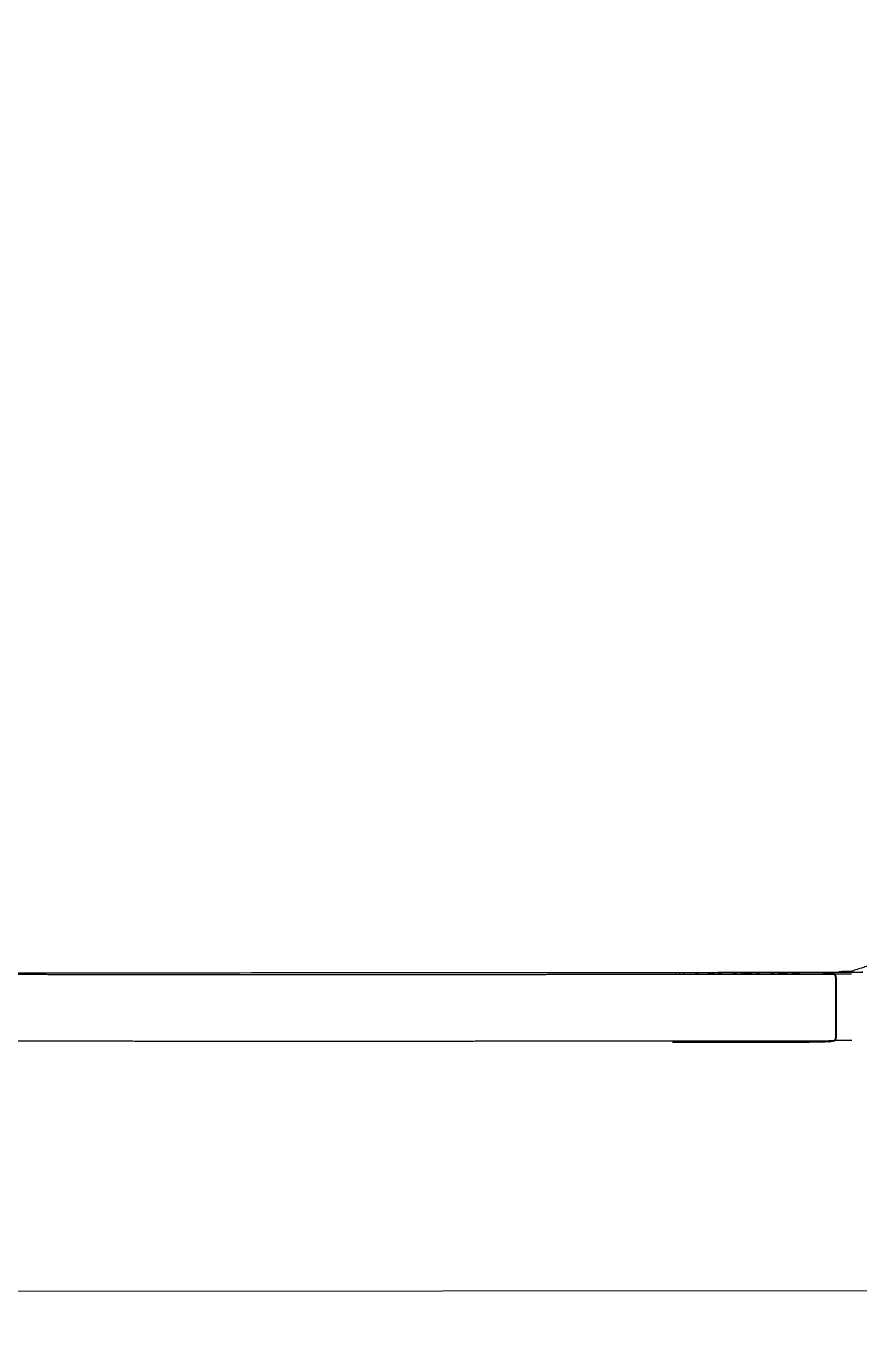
# Model space of a CAD drawing. Header units: millimetres. Extents: x 3429 to 24139, y -631 to 9878.
# Drawn here: x 9349.8 to 9378.28, y 3228.4 to 3272.76 of the extents above; entities that cross this region are included whole.
import ezdxf

# ---------------------------------------------------------------- set-up
doc = ezdxf.new("R2010")
doc.units = ezdxf.units.MM
for name, color, linetype, lineweight in [('multid_gorunus_4', 15, 'Continuous', 9), ('multid_gorunus_5', 193, 'Continuous', 5), ('SINIR', 3, 'Continuous', 30)]:
    doc.layers.add(name, color=color, linetype=linetype, lineweight=lineweight)

# ---------------------------------------------------------------- blocks, each defined once
blk = doc.blocks.new('altlık')
at = {"layer": 'SINIR'}
blk.add_lwpolyline([(7202.782, 6086.191), (7625.316, 6086.278), (7625.32, 6186.272), (8675.317, 6186.268), (8675.317, 6032.385), (8986.536, 6032.385), (8986.536, 5221.917), (6926.031, 5220.474), (6925.315, 6086.134)], dxfattribs=at)
blk = doc.blocks.new('grup-2')
at = {"layer": 'multid_gorunus_4', "lineweight": -3}
for points, knots in [([(2052.427, 5705.097), (2052.432, 5705.09), (2052.436, 5705.083), (2052.447, 5705.073), (2052.458, 5705.063), (2052.48, 5705.046), (2052.501, 5705.03), (2052.536, 5705.005), (2052.571, 5704.98), (2052.622, 5704.943), (2052.673, 5704.906), (2052.737, 5704.86), (2052.801, 5704.814), (2052.875, 5704.761), (2052.95, 5704.709), (2053.03, 5704.653), (2053.111, 5704.597), (2053.196, 5704.54), (2053.28, 5704.484), (2053.367, 5704.426), (2053.455, 5704.369), (2053.544, 5704.312), (2053.634, 5704.255), (2053.725, 5704.199), (2053.817, 5704.142), (2053.909, 5704.087), (2054.001, 5704.031), (2054.094, 5703.977), (2054.187, 5703.922), (2054.281, 5703.869), (2054.375, 5703.816), (2054.47, 5703.764), (2054.565, 5703.711), (2054.661, 5703.66), (2054.757, 5703.609), (2054.854, 5703.559), (2054.95, 5703.509), (2055.048, 5703.46), (2055.146, 5703.411), (2055.244, 5703.364), (2055.343, 5703.316), (2055.442, 5703.269), (2055.541, 5703.222), (2055.641, 5703.177), (2055.742, 5703.132), (2055.843, 5703.087), (2055.943, 5703.043), (2056.045, 5703), (2056.147, 5702.957), (2056.25, 5702.915), (2056.352, 5702.873), (2056.456, 5702.832), (2056.559, 5702.791), (2056.663, 5702.752), (2056.767, 5702.712), (2056.872, 5702.674), (2056.977, 5702.635), (2057.083, 5702.598), (2057.188, 5702.561), (2057.294, 5702.525), (2057.401, 5702.489), (2057.508, 5702.455), (2057.615, 5702.421), (2057.722, 5702.387), (2057.83, 5702.354), (2057.938, 5702.322), (2058.047, 5702.29), (2058.156, 5702.26), (2058.265, 5702.229), (2058.374, 5702.2), (2058.484, 5702.171), (2058.594, 5702.143), (2058.705, 5702.115), (2058.815, 5702.089), (2058.926, 5702.062), (2059.038, 5702.037), (2059.149, 5702.012), (2059.261, 5701.989), (2059.373, 5701.965), (2059.486, 5701.943), (2059.598, 5701.921), (2059.711, 5701.9), (2059.824, 5701.879), (2059.942, 5701.86), (2060.059, 5701.841), (2060.185, 5701.823), (2060.312, 5701.805), (2060.45, 5701.788), (2060.589, 5701.772), (2060.744, 5701.757), (2060.899, 5701.741), (2061.075, 5701.727), (2061.251, 5701.713), (2061.451, 5701.7), (2061.651, 5701.687), (2061.88, 5701.675), (2062.108, 5701.663), (2062.37, 5701.653), (2062.631, 5701.642), (2062.928, 5701.632), (2063.226, 5701.622), (2063.564, 5701.614), (2063.903, 5701.605), (2064.286, 5701.597), (2064.668, 5701.589), (2065.1, 5701.582), (2065.531, 5701.575), (2066.015, 5701.569), (2066.498, 5701.563), (2067.039, 5701.558), (2067.579, 5701.552), (2068.18, 5701.548), (2068.781, 5701.543), (2069.446, 5701.539), (2070.111, 5701.535), (2070.833, 5701.532), (2071.555, 5701.528), (2072.325, 5701.526), (2073.095, 5701.523), (2073.906, 5701.52), (2074.716, 5701.518), (2075.559, 5701.517), (2076.402, 5701.515), (2077.269, 5701.513), (2078.137, 5701.512), (2079.02, 5701.511), (2079.904, 5701.51), (2080.796, 5701.51), (2081.687, 5701.509), (2082.58, 5701.509), (2083.472, 5701.509), (2084.356, 5701.509), (2085.24, 5701.509), (2086.108, 5701.509), (2086.977, 5701.509), (2087.821, 5701.51), (2088.066, 5701.51), (2088.879, 5701.51), (2089.691, 5701.511), (2090.464, 5701.511), (2091.236, 5701.512), (2091.961, 5701.513), (2092.686, 5701.513), (2093.354, 5701.514), (2094.023, 5701.515), (2094.628, 5701.515), (2095.232, 5701.516), (2095.776, 5701.516), (2096.32, 5701.517), (2096.807, 5701.517), (2097.294, 5701.518), (2097.728, 5701.518), (2098.161, 5701.518), (2098.545, 5701.519), (2098.929, 5701.519), (2099.266, 5701.519), (2099.603, 5701.52), (2099.897, 5701.52), (2100.191, 5701.52), (2100.446, 5701.521), (2100.7, 5701.521), (2100.919, 5701.521), (2101.138, 5701.521), (2101.324, 5701.521), (2101.509, 5701.522), (2101.665, 5701.522), (2101.82, 5701.522), (2101.948, 5701.522), (2102.076, 5701.522), (2102.179, 5701.522), (2102.282, 5701.522), (2102.363, 5701.522), (2102.444, 5701.522), (2102.506, 5701.522), (2102.568, 5701.522), (2102.613, 5701.523), (2102.659, 5701.523), (2102.691, 5701.523), (2102.723, 5701.523), (2102.744, 5701.523), (2102.764, 5701.524), (2102.776, 5701.526), (2102.788, 5701.527)], [0, 0, 0, 1, 1, 2, 2, 3, 3, 4, 4, 5, 5, 6, 6, 7, 7, 8, 8, 9, 9, 10, 10, 11, 11, 12, 12, 13, 13, 14, 14, 15, 15, 16, 16, 17, 17, 18, 18, 19, 19, 20, 20, 21, 21, 22, 22, 23, 23, 24, 24, 25, 25, 26, 26, 27, 27, 28, 28, 29, 29, 30, 30, 31, 31, 32, 32, 33, 33, 34, 34, 35, 35, 36, 36, 37, 37, 38, 38, 39, 39, 40, 40, 41, 41, 42, 42, 43, 43, 44, 44, 45, 45, 46, 46, 47, 47, 48, 48, 49, 49, 50, 50, 51, 51, 52, 52, 53, 53, 54, 54, 55, 55, 56, 56, 57, 57, 58, 58, 59, 59, 60, 60, 61, 61, 62, 62, 63, 63, 64, 64, 65, 65, 66, 66, 67, 67, 68, 68, 69, 69, 70, 70, 71, 71, 72, 72, 73, 73, 74, 74, 75, 75, 76, 76, 77, 77, 78, 78, 79, 79, 80, 80, 81, 81, 82, 82, 83, 83, 84, 84, 85, 85, 86, 86, 87, 87, 88, 88, 89, 89, 90, 90, 91, 91, 91]), ([(2052.427, 5705.097), (2052.432, 5705.09), (2052.436, 5705.083), (2052.447, 5705.073), (2052.458, 5705.063), (2052.48, 5705.046), (2052.501, 5705.03), (2052.536, 5705.005), (2052.571, 5704.98), (2052.622, 5704.943), (2052.673, 5704.906), (2052.737, 5704.86), (2052.801, 5704.814), (2052.875, 5704.761), (2052.95, 5704.709), (2053.03, 5704.653), (2053.111, 5704.597), (2053.196, 5704.54), (2053.28, 5704.484), (2053.367, 5704.426), (2053.455, 5704.369), (2053.544, 5704.312), (2053.634, 5704.255), (2053.725, 5704.199), (2053.817, 5704.142), (2053.909, 5704.087), (2054.001, 5704.031), (2054.094, 5703.977), (2054.187, 5703.922), (2054.281, 5703.869), (2054.375, 5703.816), (2054.47, 5703.764), (2054.565, 5703.711), (2054.661, 5703.66), (2054.757, 5703.609), (2054.854, 5703.559), (2054.95, 5703.509), (2055.048, 5703.46), (2055.146, 5703.411), (2055.244, 5703.364), (2055.343, 5703.316), (2055.442, 5703.269), (2055.541, 5703.222), (2055.641, 5703.177), (2055.742, 5703.132), (2055.843, 5703.087), (2055.943, 5703.043), (2056.045, 5703), (2056.147, 5702.957), (2056.25, 5702.915), (2056.352, 5702.873), (2056.456, 5702.832), (2056.559, 5702.791), (2056.663, 5702.752), (2056.767, 5702.712), (2056.872, 5702.674), (2056.977, 5702.635), (2057.083, 5702.598), (2057.188, 5702.561), (2057.294, 5702.525), (2057.401, 5702.489), (2057.508, 5702.455), (2057.615, 5702.421), (2057.722, 5702.387), (2057.83, 5702.354), (2057.938, 5702.322), (2058.047, 5702.29), (2058.156, 5702.26), (2058.265, 5702.229), (2058.374, 5702.2), (2058.484, 5702.171), (2058.594, 5702.143), (2058.705, 5702.115), (2058.815, 5702.089), (2058.926, 5702.062), (2059.038, 5702.037), (2059.149, 5702.012), (2059.261, 5701.989), (2059.373, 5701.965), (2059.486, 5701.943), (2059.598, 5701.921), (2059.711, 5701.9), (2059.824, 5701.879), (2059.942, 5701.86), (2060.059, 5701.841), (2060.185, 5701.823), (2060.312, 5701.805), (2060.45, 5701.788), (2060.589, 5701.772), (2060.744, 5701.757), (2060.899, 5701.741), (2061.075, 5701.727), (2061.251, 5701.713), (2061.451, 5701.7), (2061.651, 5701.687), (2061.88, 5701.675), (2062.108, 5701.663), (2062.37, 5701.653), (2062.631, 5701.642), (2062.928, 5701.632), (2063.226, 5701.622), (2063.564, 5701.614), (2063.903, 5701.605), (2064.286, 5701.597), (2064.668, 5701.589), (2065.1, 5701.582), (2065.531, 5701.575), (2066.015, 5701.569), (2066.498, 5701.563), (2067.039, 5701.558), (2067.579, 5701.552), (2068.18, 5701.548), (2068.781, 5701.543), (2069.446, 5701.539), (2070.111, 5701.535), (2070.833, 5701.532), (2071.555, 5701.528), (2072.325, 5701.526), (2073.095, 5701.523), (2073.906, 5701.52), (2074.716, 5701.518), (2075.559, 5701.517), (2076.402, 5701.515), (2077.269, 5701.513), (2078.137, 5701.512), (2079.02, 5701.511), (2079.904, 5701.51), (2080.796, 5701.51), (2081.687, 5701.509), (2082.58, 5701.509), (2083.472, 5701.509), (2084.356, 5701.509), (2085.24, 5701.509), (2086.108, 5701.509), (2086.977, 5701.509), (2087.821, 5701.51), (2088.066, 5701.51), (2088.879, 5701.51), (2089.691, 5701.511), (2090.464, 5701.511), (2091.236, 5701.512), (2091.961, 5701.513), (2092.686, 5701.513), (2093.354, 5701.514), (2094.023, 5701.515), (2094.628, 5701.515), (2095.232, 5701.516), (2095.776, 5701.516), (2096.32, 5701.517), (2096.807, 5701.517), (2097.294, 5701.518), (2097.728, 5701.518), (2098.161, 5701.518), (2098.545, 5701.519), (2098.929, 5701.519), (2099.266, 5701.519), (2099.603, 5701.52), (2099.897, 5701.52), (2100.191, 5701.52), (2100.446, 5701.521), (2100.7, 5701.521), (2100.919, 5701.521), (2101.138, 5701.521), (2101.324, 5701.521), (2101.509, 5701.522), (2101.665, 5701.522), (2101.82, 5701.522), (2101.948, 5701.522), (2102.076, 5701.522), (2102.179, 5701.522), (2102.282, 5701.522), (2102.363, 5701.522), (2102.444, 5701.522), (2102.506, 5701.522), (2102.568, 5701.522), (2102.613, 5701.523), (2102.659, 5701.523), (2102.691, 5701.523), (2102.723, 5701.523), (2102.744, 5701.523), (2102.764, 5701.524), (2102.776, 5701.526), (2102.788, 5701.527)], [0, 0, 0, 1, 1, 2, 2, 3, 3, 4, 4, 5, 5, 6, 6, 7, 7, 8, 8, 9, 9, 10, 10, 11, 11, 12, 12, 13, 13, 14, 14, 15, 15, 16, 16, 17, 17, 18, 18, 19, 19, 20, 20, 21, 21, 22, 22, 23, 23, 24, 24, 25, 25, 26, 26, 27, 27, 28, 28, 29, 29, 30, 30, 31, 31, 32, 32, 33, 33, 34, 34, 35, 35, 36, 36, 37, 37, 38, 38, 39, 39, 40, 40, 41, 41, 42, 42, 43, 43, 44, 44, 45, 45, 46, 46, 47, 47, 48, 48, 49, 49, 50, 50, 51, 51, 52, 52, 53, 53, 54, 54, 55, 55, 56, 56, 57, 57, 58, 58, 59, 59, 60, 60, 61, 61, 62, 62, 63, 63, 64, 64, 65, 65, 66, 66, 67, 67, 68, 68, 69, 69, 70, 70, 71, 71, 72, 72, 73, 73, 74, 74, 75, 75, 76, 76, 77, 77, 78, 78, 79, 79, 80, 80, 81, 81, 82, 82, 83, 83, 84, 84, 85, 85, 86, 86, 87, 87, 88, 88, 89, 89, 90, 90, 91, 91, 91]), ([(2102.393, 5703.841), (2102.353, 5703.842), (2102.314, 5703.842), (2102.293, 5703.843), (2102.273, 5703.844), (2102.222, 5703.844), (2102.171, 5703.844), (2102.112, 5703.844), (2102.053, 5703.844), (2101.986, 5703.844), (2101.919, 5703.845), (2101.843, 5703.844), (2101.767, 5703.844), (2101.682, 5703.844), (2101.596, 5703.844), (2101.501, 5703.844), (2101.405, 5703.844), (2101.301, 5703.844), (2101.197, 5703.844), (2101.085, 5703.844), (2100.974, 5703.844), (2100.856, 5703.844), (2100.738, 5703.844), (2100.615, 5703.843), (2100.492, 5703.843), (2100.365, 5703.843), (2100.238, 5703.843), (2100.109, 5703.843), (2099.98, 5703.843), (2099.85, 5703.843), (2099.719, 5703.842), (2099.589, 5703.842), (2099.458, 5703.842), (2099.329, 5703.842), (2099.2, 5703.842), (2099.073, 5703.842), (2098.946, 5703.842), (2098.823, 5703.842), (2098.7, 5703.842), (2098.582, 5703.841), (2098.464, 5703.841), (2098.353, 5703.841), (2098.241, 5703.841), (2098.137, 5703.841), (2098.033, 5703.841), (2097.937, 5703.841), (2097.842, 5703.841), (2097.757, 5703.841), (2097.671, 5703.841), (2097.595, 5703.841), (2097.519, 5703.84), (2097.452, 5703.84), (2097.385, 5703.84), (2097.375, 5703.84), (2097.365, 5703.84)], [90.111111, 90.111111, 90.111111, 91, 91, 92, 92, 93, 93, 94, 94, 95, 95, 96, 96, 97, 97, 98, 98, 99, 99, 100, 100, 101, 101, 102, 102, 103, 103, 104, 104, 105, 105, 106, 106, 107, 107, 108, 108, 109, 109, 110, 110, 111, 111, 112, 112, 113, 113, 114, 114, 115, 115, 116, 116, 116.169368, 116.169368, 116.169368]), ([(2102.393, 5703.841), (2102.353, 5703.842), (2102.314, 5703.842), (2102.293, 5703.843), (2102.273, 5703.844), (2102.222, 5703.844), (2102.171, 5703.844), (2102.112, 5703.844), (2102.053, 5703.844), (2101.986, 5703.844), (2101.919, 5703.845), (2101.843, 5703.844), (2101.767, 5703.844), (2101.682, 5703.844), (2101.596, 5703.844), (2101.501, 5703.844), (2101.405, 5703.844), (2101.301, 5703.844), (2101.197, 5703.844), (2101.085, 5703.844), (2100.974, 5703.844), (2100.856, 5703.844), (2100.738, 5703.844), (2100.615, 5703.843), (2100.492, 5703.843), (2100.365, 5703.843), (2100.238, 5703.843), (2100.109, 5703.843), (2099.98, 5703.843), (2099.85, 5703.843), (2099.719, 5703.842), (2099.589, 5703.842), (2099.458, 5703.842), (2099.329, 5703.842), (2099.2, 5703.842), (2099.073, 5703.842), (2098.946, 5703.842), (2098.823, 5703.842), (2098.7, 5703.842), (2098.582, 5703.841), (2098.464, 5703.841), (2098.353, 5703.841), (2098.241, 5703.841), (2098.137, 5703.841), (2098.033, 5703.841), (2097.937, 5703.841), (2097.842, 5703.841), (2097.757, 5703.841), (2097.671, 5703.841), (2097.595, 5703.841), (2097.519, 5703.84), (2097.452, 5703.84), (2097.385, 5703.84), (2097.375, 5703.84), (2097.365, 5703.84)], [90.111111, 90.111111, 90.111111, 91, 91, 92, 92, 93, 93, 94, 94, 95, 95, 96, 96, 97, 97, 98, 98, 99, 99, 100, 100, 101, 101, 102, 102, 103, 103, 104, 104, 105, 105, 106, 106, 107, 107, 108, 108, 109, 109, 110, 110, 111, 111, 112, 112, 113, 113, 114, 114, 115, 115, 116, 116, 116.169368, 116.169368, 116.169368]), ([(2097.483, 5703.84), (2097.484, 5703.84), (2097.484, 5703.84), (2097.502, 5703.84), (2097.519, 5703.84)], [247.9906989, 247.9906989, 247.9906989, 248, 248, 248.2579235, 248.2579235, 248.2579235]), ([(2097.483, 5703.84), (2097.484, 5703.84), (2097.484, 5703.84), (2097.502, 5703.84), (2097.519, 5703.84)], [247.9906989, 247.9906989, 247.9906989, 248, 248, 248.2579235, 248.2579235, 248.2579235]), ([(2097.62, 5703.841), (2097.62, 5703.841), (2097.62, 5703.841), (2097.646, 5703.841), (2097.671, 5703.841)], [248.9965407, 248.9965407, 248.9965407, 249, 249, 249.3333336, 249.3333336, 249.3333336]), ([(2097.62, 5703.841), (2097.62, 5703.841), (2097.62, 5703.841), (2097.646, 5703.841), (2097.671, 5703.841)], [248.9965407, 248.9965407, 248.9965407, 249, 249, 249.3333336, 249.3333336, 249.3333336]), ([(2098.032, 5703.841), (2098.086, 5703.841), (2098.139, 5703.841), (2098.139, 5703.841), (2098.139, 5703.841)], [251.4433919, 251.4433919, 251.4433919, 252, 252, 252.0000001, 252.0000001, 252.0000001]), ([(2098.032, 5703.841), (2098.086, 5703.841), (2098.139, 5703.841), (2098.139, 5703.841), (2098.139, 5703.841)], [251.4433919, 251.4433919, 251.4433919, 252, 252, 252.0000001, 252.0000001, 252.0000001]), ([(2098.464, 5703.841), (2098.52, 5703.841), (2098.576, 5703.841), (2098.638, 5703.842), (2098.7, 5703.842)], [253.50262, 253.50262, 253.50262, 254, 254, 254.520117, 254.520117, 254.520117]), ([(2098.464, 5703.841), (2098.52, 5703.841), (2098.576, 5703.841), (2098.638, 5703.842), (2098.7, 5703.842)], [253.50262, 253.50262, 253.50262, 254, 254, 254.520117, 254.520117, 254.520117]), ([(2098.814, 5703.842), (2098.815, 5703.842), (2098.815, 5703.842), (2098.881, 5703.842), (2098.946, 5703.842)], [254.9972972, 254.9972972, 254.9972972, 255, 255, 255.5285371, 255.5285371, 255.5285371]), ([(2098.814, 5703.842), (2098.815, 5703.842), (2098.815, 5703.842), (2098.881, 5703.842), (2098.946, 5703.842)], [254.9972972, 254.9972972, 254.9972972, 255, 255, 255.5285371, 255.5285371, 255.5285371]), ([(2099.319, 5703.842), (2099.32, 5703.842), (2099.32, 5703.842), (2099.389, 5703.842), (2099.458, 5703.842)], [256.9963384, 256.9963384, 256.9963384, 257, 257, 257.5283092, 257.5283092, 257.5283092]), ([(2099.319, 5703.842), (2099.32, 5703.842), (2099.32, 5703.842), (2099.389, 5703.842), (2099.458, 5703.842)], [256.9963384, 256.9963384, 256.9963384, 257, 257, 257.5283092, 257.5283092, 257.5283092]), ([(2099.581, 5703.842), (2099.581, 5703.842), (2099.581, 5703.842), (2099.713, 5703.843), (2099.845, 5703.843), (2099.913, 5703.843), (2099.98, 5703.843)], [257.99816, 257.99816, 257.99816, 258, 258, 259, 259, 259.510421, 259.510421, 259.510421]), ([(2099.581, 5703.842), (2099.581, 5703.842), (2099.581, 5703.842), (2099.713, 5703.843), (2099.845, 5703.843), (2099.913, 5703.843), (2099.98, 5703.843)], [257.99816, 257.99816, 257.99816, 258, 258, 259, 259, 259.510421, 259.510421, 259.510421]), ([(2100.108, 5703.843), (2100.109, 5703.843), (2100.109, 5703.843), (2100.174, 5703.843), (2100.238, 5703.843)], [259.9959788, 259.9959788, 259.9959788, 260, 260, 260.4944509, 260.4944509, 260.4944509]), ([(2100.108, 5703.843), (2100.109, 5703.843), (2100.109, 5703.843), (2100.174, 5703.843), (2100.238, 5703.843)], [259.9959788, 259.9959788, 259.9959788, 260, 260, 260.4944509, 260.4944509, 260.4944509]), ([(2100.626, 5703.843), (2100.626, 5703.843), (2100.627, 5703.843), (2100.682, 5703.843), (2100.738, 5703.843)], [261.9964985, 261.9964985, 261.9964985, 262, 262, 262.4469027, 262.4469027, 262.4469027]), ([(2100.626, 5703.843), (2100.626, 5703.843), (2100.627, 5703.843), (2100.682, 5703.843), (2100.738, 5703.843)], [261.9964985, 261.9964985, 261.9964985, 262, 262, 262.4469027, 262.4469027, 262.4469027]), ([(2100.875, 5703.844), (2100.875, 5703.844), (2100.875, 5703.844), (2100.995, 5703.844), (2101.114, 5703.844), (2101.155, 5703.844), (2101.197, 5703.844)], [262.997395, 262.997395, 262.997395, 263, 263, 264, 264, 264.369074, 264.369074, 264.369074]), ([(2100.875, 5703.844), (2100.875, 5703.844), (2100.875, 5703.844), (2100.995, 5703.844), (2101.114, 5703.844), (2101.155, 5703.844), (2101.197, 5703.844)], [262.997395, 262.997395, 262.997395, 263, 263, 264, 264, 264.369074, 264.369074, 264.369074]), ([(2101.339, 5703.844), (2101.339, 5703.844), (2101.339, 5703.844), (2101.445, 5703.844), (2101.55, 5703.844), (2101.573, 5703.844), (2101.596, 5703.844)], [264.999047, 264.999047, 264.999047, 265, 265, 266, 266, 266.239627, 266.239627, 266.239627]), ([(2101.339, 5703.844), (2101.339, 5703.844), (2101.339, 5703.844), (2101.445, 5703.844), (2101.55, 5703.844), (2101.573, 5703.844), (2101.596, 5703.844)], [264.999047, 264.999047, 264.999047, 265, 265, 266, 266, 266.239627, 266.239627, 266.239627]), ([(2102.393, 5703.841), (2102.414, 5703.841), (2102.436, 5703.841), (2102.468, 5703.84), (2102.499, 5703.84), (2102.526, 5703.838), (2102.552, 5703.837), (2102.573, 5703.837), (2102.594, 5703.836)], [83.301867, 83.301867, 83.301867, 84, 84, 85, 85, 86, 86, 87, 87, 87]), ([(2102.393, 5703.841), (2102.414, 5703.841), (2102.436, 5703.841), (2102.468, 5703.84), (2102.499, 5703.84), (2102.526, 5703.838), (2102.552, 5703.837), (2102.573, 5703.837), (2102.594, 5703.836)], [83.301867, 83.301867, 83.301867, 84, 84, 85, 85, 86, 86, 87, 87, 87]), ([(2102.672, 5703.829), (2102.655, 5703.831), (2102.637, 5703.833), (2102.616, 5703.834), (2102.594, 5703.836)], [0, 0, 0, 1, 1, 2, 2, 2]), ([(2102.672, 5703.829), (2102.655, 5703.831), (2102.637, 5703.833), (2102.616, 5703.834), (2102.594, 5703.836)], [0, 0, 0, 1, 1, 2, 2, 2]), ([(2102.672, 5703.829), (2102.686, 5703.827), (2102.7, 5703.825), (2102.712, 5703.823), (2102.725, 5703.821)], [2, 2, 2, 3, 3, 4, 4, 4]), ([(2102.672, 5703.829), (2102.686, 5703.827), (2102.7, 5703.825), (2102.712, 5703.823), (2102.725, 5703.821)], [2, 2, 2, 3, 3, 4, 4, 4]), ([(2102.725, 5703.821), (2102.735, 5703.818), (2102.746, 5703.816), (2102.754, 5703.813), (2102.763, 5703.81), (2102.769, 5703.807), (2102.775, 5703.804)], [-1, -1, -1, 0, 0, 1, 1, 2, 2, 2]), ([(2102.725, 5703.821), (2102.735, 5703.818), (2102.746, 5703.816), (2102.754, 5703.813), (2102.763, 5703.81), (2102.769, 5703.807), (2102.775, 5703.804)], [-1, -1, -1, 0, 0, 1, 1, 2, 2, 2]), ([(2102.755, 5701.51), (2102.759, 5701.51), (2102.763, 5701.511), (2102.774, 5701.513), (2102.784, 5701.516), (2102.792, 5701.518), (2102.8, 5701.521), (2102.806, 5701.524), (2102.812, 5701.527), (2102.817, 5701.531), (2102.822, 5701.535), (2102.826, 5701.539), (2102.831, 5701.542), (2102.834, 5701.547), (2102.838, 5701.552), (2102.841, 5701.557), (2102.844, 5701.562), (2102.847, 5701.569), (2102.85, 5701.575), (2102.852, 5701.583), (2102.855, 5701.59), (2102.857, 5701.599), (2102.859, 5701.608), (2102.86, 5701.618), (2102.862, 5701.629), (2102.863, 5701.641), (2102.865, 5701.653), (2102.866, 5701.667), (2102.867, 5701.681), (2102.868, 5701.697), (2102.868, 5701.713), (2102.869, 5701.731), (2102.87, 5701.749), (2102.87, 5701.77), (2102.87, 5701.79), (2102.87, 5701.813), (2102.871, 5701.836), (2102.871, 5701.862), (2102.871, 5701.887), (2102.871, 5701.916), (2102.871, 5701.944), (2102.871, 5701.975), (2102.871, 5702.006), (2102.871, 5702.041), (2102.871, 5702.075), (2102.871, 5702.112), (2102.871, 5702.149), (2102.871, 5702.188), (2102.871, 5702.227), (2102.871, 5702.269), (2102.871, 5702.31), (2102.87, 5702.352), (2102.87, 5702.395), (2102.87, 5702.439), (2102.87, 5702.483), (2102.87, 5702.527), (2102.87, 5702.572), (2102.87, 5702.617), (2102.87, 5702.662), (2102.87, 5702.707), (2102.87, 5702.752), (2102.87, 5702.796), (2102.87, 5702.841), (2102.87, 5702.885), (2102.87, 5702.929), (2102.87, 5702.971), (2102.87, 5703.014), (2102.87, 5703.055), (2102.87, 5703.096), (2102.87, 5703.135), (2102.87, 5703.175), (2102.87, 5703.212), (2102.87, 5703.249), (2102.87, 5703.283), (2102.87, 5703.317), (2102.869, 5703.348), (2102.869, 5703.38), (2102.869, 5703.408), (2102.869, 5703.436), (2102.869, 5703.462), (2102.869, 5703.487), (2102.869, 5703.51), (2102.868, 5703.533), (2102.868, 5703.554), (2102.868, 5703.574), (2102.867, 5703.593), (2102.867, 5703.611), (2102.866, 5703.627), (2102.865, 5703.643), (2102.864, 5703.657), (2102.863, 5703.671), (2102.861, 5703.683), (2102.86, 5703.695), (2102.858, 5703.705), (2102.857, 5703.716), (2102.855, 5703.725), (2102.853, 5703.733), (2102.85, 5703.741), (2102.848, 5703.748), (2102.845, 5703.755), (2102.842, 5703.761), (2102.839, 5703.767), (2102.836, 5703.772), (2102.832, 5703.776), (2102.828, 5703.781), (2102.824, 5703.785), (2102.82, 5703.789), (2102.815, 5703.792), (2102.81, 5703.796), (2102.804, 5703.799), (2102.798, 5703.802), (2102.79, 5703.805), (2102.782, 5703.808), (2102.771, 5703.81), (2102.761, 5703.812), (2102.757, 5703.813), (2102.752, 5703.814)], [123.680145, 123.680145, 123.680145, 124, 124, 125, 125, 126, 126, 127, 127, 128, 128, 129, 129, 130, 130, 131, 131, 132, 132, 133, 133, 134, 134, 135, 135, 136, 136, 137, 137, 138, 138, 139, 139, 140, 140, 141, 141, 142, 142, 143, 143, 144, 144, 145, 145, 146, 146, 147, 147, 148, 148, 149, 149, 150, 150, 151, 151, 152, 152, 153, 153, 154, 154, 155, 155, 156, 156, 157, 157, 158, 158, 159, 159, 160, 160, 161, 161, 162, 162, 163, 163, 164, 164, 165, 165, 166, 166, 167, 167, 168, 168, 169, 169, 170, 170, 171, 171, 172, 172, 173, 173, 174, 174, 175, 175, 176, 176, 177, 177, 178, 178, 179, 179, 180, 180, 180.319855, 180.319855, 180.319855]), ([(2102.755, 5701.51), (2102.759, 5701.51), (2102.763, 5701.511), (2102.774, 5701.513), (2102.784, 5701.516), (2102.792, 5701.518), (2102.8, 5701.521), (2102.806, 5701.524), (2102.812, 5701.527), (2102.817, 5701.531), (2102.822, 5701.535), (2102.826, 5701.539), (2102.831, 5701.542), (2102.834, 5701.547), (2102.838, 5701.552), (2102.841, 5701.557), (2102.844, 5701.562), (2102.847, 5701.569), (2102.85, 5701.575), (2102.852, 5701.583), (2102.855, 5701.59), (2102.857, 5701.599), (2102.859, 5701.608), (2102.86, 5701.618), (2102.862, 5701.629), (2102.863, 5701.641), (2102.865, 5701.653), (2102.866, 5701.667), (2102.867, 5701.681), (2102.868, 5701.697), (2102.868, 5701.713), (2102.869, 5701.731), (2102.87, 5701.749), (2102.87, 5701.77), (2102.87, 5701.79), (2102.87, 5701.813), (2102.871, 5701.836), (2102.871, 5701.862), (2102.871, 5701.887), (2102.871, 5701.916), (2102.871, 5701.944), (2102.871, 5701.975), (2102.871, 5702.006), (2102.871, 5702.041), (2102.871, 5702.075), (2102.871, 5702.112), (2102.871, 5702.149), (2102.871, 5702.188), (2102.871, 5702.227), (2102.871, 5702.269), (2102.871, 5702.31), (2102.87, 5702.352), (2102.87, 5702.395), (2102.87, 5702.439), (2102.87, 5702.483), (2102.87, 5702.527), (2102.87, 5702.572), (2102.87, 5702.617), (2102.87, 5702.662), (2102.87, 5702.707), (2102.87, 5702.752), (2102.87, 5702.796), (2102.87, 5702.841), (2102.87, 5702.885), (2102.87, 5702.929), (2102.87, 5702.971), (2102.87, 5703.014), (2102.87, 5703.055), (2102.87, 5703.096), (2102.87, 5703.135), (2102.87, 5703.175), (2102.87, 5703.212), (2102.87, 5703.249), (2102.87, 5703.283), (2102.87, 5703.317), (2102.869, 5703.348), (2102.869, 5703.38), (2102.869, 5703.408), (2102.869, 5703.436), (2102.869, 5703.462), (2102.869, 5703.487), (2102.869, 5703.51), (2102.868, 5703.533), (2102.868, 5703.554), (2102.868, 5703.574), (2102.867, 5703.593), (2102.867, 5703.611), (2102.866, 5703.627), (2102.865, 5703.643), (2102.864, 5703.657), (2102.863, 5703.671), (2102.861, 5703.683), (2102.86, 5703.695), (2102.858, 5703.705), (2102.857, 5703.716), (2102.855, 5703.725), (2102.853, 5703.733), (2102.85, 5703.741), (2102.848, 5703.748), (2102.845, 5703.755), (2102.842, 5703.761), (2102.839, 5703.767), (2102.836, 5703.772), (2102.832, 5703.776), (2102.828, 5703.781), (2102.824, 5703.785), (2102.82, 5703.789), (2102.815, 5703.792), (2102.81, 5703.796), (2102.804, 5703.799), (2102.798, 5703.802), (2102.79, 5703.805), (2102.782, 5703.808), (2102.771, 5703.81), (2102.761, 5703.812), (2102.757, 5703.813), (2102.752, 5703.814)], [123.680145, 123.680145, 123.680145, 124, 124, 125, 125, 126, 126, 127, 127, 128, 128, 129, 129, 130, 130, 131, 131, 132, 132, 133, 133, 134, 134, 135, 135, 136, 136, 137, 137, 138, 138, 139, 139, 140, 140, 141, 141, 142, 142, 143, 143, 144, 144, 145, 145, 146, 146, 147, 147, 148, 148, 149, 149, 150, 150, 151, 151, 152, 152, 153, 153, 154, 154, 155, 155, 156, 156, 157, 157, 158, 158, 159, 159, 160, 160, 161, 161, 162, 162, 163, 163, 164, 164, 165, 165, 166, 166, 167, 167, 168, 168, 169, 169, 170, 170, 171, 171, 172, 172, 173, 173, 174, 174, 175, 175, 176, 176, 177, 177, 178, 178, 179, 179, 180, 180, 180.319855, 180.319855, 180.319855]), ([(2102.775, 5703.804), (2102.781, 5703.8), (2102.786, 5703.796), (2102.791, 5703.792), (2102.796, 5703.789)], [2, 2, 2, 3, 3, 4, 4, 4]), ([(2102.775, 5703.804), (2102.781, 5703.8), (2102.786, 5703.796), (2102.791, 5703.792), (2102.796, 5703.789)], [2, 2, 2, 3, 3, 4, 4, 4]), ([(2102.799, 5701.535), (2102.803, 5701.539), (2102.807, 5701.542), (2102.811, 5701.547), (2102.815, 5701.552), (2102.818, 5701.557), (2102.821, 5701.562), (2102.824, 5701.569), (2102.826, 5701.575), (2102.829, 5701.583), (2102.831, 5701.59), (2102.833, 5701.599), (2102.835, 5701.608), (2102.837, 5701.618), (2102.839, 5701.629), (2102.84, 5701.641), (2102.841, 5701.653), (2102.842, 5701.667), (2102.843, 5701.681), (2102.844, 5701.697), (2102.845, 5701.713), (2102.845, 5701.731), (2102.846, 5701.749), (2102.846, 5701.77), (2102.847, 5701.79), (2102.847, 5701.813), (2102.847, 5701.836), (2102.847, 5701.862), (2102.847, 5701.887), (2102.847, 5701.916), (2102.847, 5701.944), (2102.847, 5701.975), (2102.847, 5702.006), (2102.847, 5702.041), (2102.847, 5702.075), (2102.847, 5702.112), (2102.847, 5702.149), (2102.847, 5702.188), (2102.847, 5702.227), (2102.847, 5702.269), (2102.847, 5702.31), (2102.847, 5702.352), (2102.847, 5702.395), (2102.847, 5702.439), (2102.847, 5702.483), (2102.847, 5702.527), (2102.847, 5702.572), (2102.847, 5702.617), (2102.847, 5702.662), (2102.847, 5702.707), (2102.847, 5702.752), (2102.847, 5702.796), (2102.846, 5702.841), (2102.846, 5702.885), (2102.846, 5702.928), (2102.846, 5702.971), (2102.846, 5703.014), (2102.846, 5703.055), (2102.846, 5703.096), (2102.846, 5703.135), (2102.846, 5703.175), (2102.846, 5703.212), (2102.846, 5703.248), (2102.846, 5703.283), (2102.846, 5703.317), (2102.846, 5703.348), (2102.846, 5703.38), (2102.846, 5703.408), (2102.846, 5703.436), (2102.846, 5703.462), (2102.845, 5703.487), (2102.845, 5703.51), (2102.845, 5703.533), (2102.845, 5703.554), (2102.844, 5703.574), (2102.844, 5703.592), (2102.843, 5703.611), (2102.842, 5703.627), (2102.841, 5703.643), (2102.84, 5703.657), (2102.839, 5703.671), (2102.838, 5703.683), (2102.836, 5703.695), (2102.835, 5703.705), (2102.833, 5703.716), (2102.831, 5703.725), (2102.829, 5703.733), (2102.827, 5703.741), (2102.824, 5703.748), (2102.821, 5703.755), (2102.819, 5703.761), (2102.815, 5703.767), (2102.812, 5703.772), (2102.809, 5703.776), (2102.805, 5703.781), (2102.801, 5703.785), (2102.796, 5703.789)], [-32, -32, -32, -31, -31, -30, -30, -29, -29, -28, -28, -27, -27, -26, -26, -25, -25, -24, -24, -23, -23, -22, -22, -21, -21, -20, -20, -19, -19, -18, -18, -17, -17, -16, -16, -15, -15, -14, -14, -13, -13, -12, -12, -11, -11, -10, -10, -9, -9, -8, -8, -7, -7, -6, -6, -5, -5, -4, -4, -3, -3, -2, -2, -1, -1, 0, 0, 1, 1, 2, 2, 3, 3, 4, 4, 5, 5, 6, 6, 7, 7, 8, 8, 9, 9, 10, 10, 11, 11, 12, 12, 13, 13, 14, 14, 15, 15, 16, 16, 16]), ([(2102.799, 5701.535), (2102.803, 5701.539), (2102.807, 5701.542), (2102.811, 5701.547), (2102.815, 5701.552), (2102.818, 5701.557), (2102.821, 5701.562), (2102.824, 5701.569), (2102.826, 5701.575), (2102.829, 5701.583), (2102.831, 5701.59), (2102.833, 5701.599), (2102.835, 5701.608), (2102.837, 5701.618), (2102.839, 5701.629), (2102.84, 5701.641), (2102.841, 5701.653), (2102.842, 5701.667), (2102.843, 5701.681), (2102.844, 5701.697), (2102.845, 5701.713), (2102.845, 5701.731), (2102.846, 5701.749), (2102.846, 5701.77), (2102.847, 5701.79), (2102.847, 5701.813), (2102.847, 5701.836), (2102.847, 5701.862), (2102.847, 5701.887), (2102.847, 5701.916), (2102.847, 5701.944), (2102.847, 5701.975), (2102.847, 5702.006), (2102.847, 5702.041), (2102.847, 5702.075), (2102.847, 5702.112), (2102.847, 5702.149), (2102.847, 5702.188), (2102.847, 5702.227), (2102.847, 5702.269), (2102.847, 5702.31), (2102.847, 5702.352), (2102.847, 5702.395), (2102.847, 5702.439), (2102.847, 5702.483), (2102.847, 5702.527), (2102.847, 5702.572), (2102.847, 5702.617), (2102.847, 5702.662), (2102.847, 5702.707), (2102.847, 5702.752), (2102.847, 5702.796), (2102.846, 5702.841), (2102.846, 5702.885), (2102.846, 5702.928), (2102.846, 5702.971), (2102.846, 5703.014), (2102.846, 5703.055), (2102.846, 5703.096), (2102.846, 5703.135), (2102.846, 5703.175), (2102.846, 5703.212), (2102.846, 5703.248), (2102.846, 5703.283), (2102.846, 5703.317), (2102.846, 5703.348), (2102.846, 5703.38), (2102.846, 5703.408), (2102.846, 5703.436), (2102.846, 5703.462), (2102.845, 5703.487), (2102.845, 5703.51), (2102.845, 5703.533), (2102.845, 5703.554), (2102.844, 5703.574), (2102.844, 5703.592), (2102.843, 5703.611), (2102.842, 5703.627), (2102.841, 5703.643), (2102.84, 5703.657), (2102.839, 5703.671), (2102.838, 5703.683), (2102.836, 5703.695), (2102.835, 5703.705), (2102.833, 5703.716), (2102.831, 5703.725), (2102.829, 5703.733), (2102.827, 5703.741), (2102.824, 5703.748), (2102.821, 5703.755), (2102.819, 5703.761), (2102.815, 5703.767), (2102.812, 5703.772), (2102.809, 5703.776), (2102.805, 5703.781), (2102.801, 5703.785), (2102.796, 5703.789)], [-32, -32, -32, -31, -31, -30, -30, -29, -29, -28, -28, -27, -27, -26, -26, -25, -25, -24, -24, -23, -23, -22, -22, -21, -21, -20, -20, -19, -19, -18, -18, -17, -17, -16, -16, -15, -15, -14, -14, -13, -13, -12, -12, -11, -11, -10, -10, -9, -9, -8, -8, -7, -7, -6, -6, -5, -5, -4, -4, -3, -3, -2, -2, -1, -1, 0, 0, 1, 1, 2, 2, 3, 3, 4, 4, 5, 5, 6, 6, 7, 7, 8, 8, 9, 9, 10, 10, 11, 11, 12, 12, 13, 13, 14, 14, 15, 15, 16, 16, 16]), ([(2103.385, 5703.801), (2103.371, 5703.801), (2103.357, 5703.801), (2103.34, 5703.801), (2103.322, 5703.801), (2103.301, 5703.801), (2103.28, 5703.801), (2103.254, 5703.801), (2103.229, 5703.801), (2103.2, 5703.801), (2103.17, 5703.801), (2103.137, 5703.801), (2103.103, 5703.801), (2103.069, 5703.801), (2103.035, 5703.801), (2103.002, 5703.801), (2102.97, 5703.801), (2102.942, 5703.801), (2102.915, 5703.801), (2102.896, 5703.801), (2102.877, 5703.801), (2102.864, 5703.8), (2102.85, 5703.799), (2102.842, 5703.798), (2102.833, 5703.796), (2102.826, 5703.792), (2102.82, 5703.789)], [0, 0, 0, 1, 1, 2, 2, 3, 3, 4, 4, 5, 5, 6, 6, 7, 7, 8, 8, 9, 9, 10, 10, 11, 11, 12, 12, 13, 13, 13]), ([(2103.385, 5703.801), (2103.371, 5703.801), (2103.357, 5703.801), (2103.34, 5703.801), (2103.322, 5703.801), (2103.301, 5703.801), (2103.28, 5703.801), (2103.254, 5703.801), (2103.229, 5703.801), (2103.2, 5703.801), (2103.17, 5703.801), (2103.137, 5703.801), (2103.103, 5703.801), (2103.069, 5703.801), (2103.035, 5703.801), (2103.002, 5703.801), (2102.97, 5703.801), (2102.942, 5703.801), (2102.915, 5703.801), (2102.896, 5703.801), (2102.877, 5703.801), (2102.864, 5703.8), (2102.85, 5703.799), (2102.842, 5703.798), (2102.833, 5703.796), (2102.826, 5703.792), (2102.82, 5703.789)], [0, 0, 0, 1, 1, 2, 2, 3, 3, 4, 4, 5, 5, 6, 6, 7, 7, 8, 8, 9, 9, 10, 10, 11, 11, 12, 12, 13, 13, 13]), ([(2097.264, 5701.473), (2097.267, 5701.473), (2097.27, 5701.473), (2097.329, 5701.473), (2097.388, 5701.473), (2097.455, 5701.473), (2097.522, 5701.473), (2097.598, 5701.473), (2097.674, 5701.473), (2097.759, 5701.473), (2097.844, 5701.473), (2097.94, 5701.473), (2098.035, 5701.474), (2098.139, 5701.474), (2098.244, 5701.474), (2098.355, 5701.474), (2098.467, 5701.474), (2098.585, 5701.474), (2098.703, 5701.474), (2098.826, 5701.474), (2098.949, 5701.474), (2099.075, 5701.475), (2099.202, 5701.475), (2099.331, 5701.475), (2099.461, 5701.475), (2099.591, 5701.475), (2099.722, 5701.475), (2099.852, 5701.475), (2099.983, 5701.475), (2100.112, 5701.476), (2100.241, 5701.476), (2100.368, 5701.476), (2100.494, 5701.476), (2100.617, 5701.476), (2100.74, 5701.476), (2100.858, 5701.476), (2100.976, 5701.476), (2101.088, 5701.476), (2101.2, 5701.477), (2101.304, 5701.477), (2101.408, 5701.477), (2101.503, 5701.477), (2101.599, 5701.477), (2101.684, 5701.477), (2101.769, 5701.477), (2101.845, 5701.477), (2101.921, 5701.477), (2101.988, 5701.477), (2102.055, 5701.478), (2102.114, 5701.478), (2102.173, 5701.478), (2102.193, 5701.479), (2102.214, 5701.48), (2102.265, 5701.48), (2102.316, 5701.48), (2102.361, 5701.481), (2102.405, 5701.481), (2102.442, 5701.482), (2102.48, 5701.483), (2102.487, 5701.483), (2102.493, 5701.483)], [388.945268, 388.945268, 388.945268, 389, 389, 390, 390, 391, 391, 392, 392, 393, 393, 394, 394, 395, 395, 396, 396, 397, 397, 398, 398, 399, 399, 400, 400, 401, 401, 402, 402, 403, 403, 404, 404, 405, 405, 406, 406, 407, 407, 408, 408, 409, 409, 410, 410, 411, 411, 412, 412, 413, 413, 414, 414, 415, 415, 416, 416, 417, 417, 417.210526, 417.210526, 417.210526]), ([(2097.264, 5701.473), (2097.267, 5701.473), (2097.27, 5701.473), (2097.329, 5701.473), (2097.388, 5701.473), (2097.455, 5701.473), (2097.522, 5701.473), (2097.598, 5701.473), (2097.674, 5701.473), (2097.759, 5701.473), (2097.844, 5701.473), (2097.94, 5701.473), (2098.035, 5701.474), (2098.139, 5701.474), (2098.244, 5701.474), (2098.355, 5701.474), (2098.467, 5701.474), (2098.585, 5701.474), (2098.703, 5701.474), (2098.826, 5701.474), (2098.949, 5701.474), (2099.075, 5701.475), (2099.202, 5701.475), (2099.331, 5701.475), (2099.461, 5701.475), (2099.591, 5701.475), (2099.722, 5701.475), (2099.852, 5701.475), (2099.983, 5701.475), (2100.112, 5701.476), (2100.241, 5701.476), (2100.368, 5701.476), (2100.494, 5701.476), (2100.617, 5701.476), (2100.74, 5701.476), (2100.858, 5701.476), (2100.976, 5701.476), (2101.088, 5701.476), (2101.2, 5701.477), (2101.304, 5701.477), (2101.408, 5701.477), (2101.503, 5701.477), (2101.599, 5701.477), (2101.684, 5701.477), (2101.769, 5701.477), (2101.845, 5701.477), (2101.921, 5701.477), (2101.988, 5701.477), (2102.055, 5701.478), (2102.114, 5701.478), (2102.173, 5701.478), (2102.193, 5701.479), (2102.214, 5701.48), (2102.265, 5701.48), (2102.316, 5701.48), (2102.361, 5701.481), (2102.405, 5701.481), (2102.442, 5701.482), (2102.48, 5701.483), (2102.487, 5701.483), (2102.493, 5701.483)], [388.945268, 388.945268, 388.945268, 389, 389, 390, 390, 391, 391, 392, 392, 393, 393, 394, 394, 395, 395, 396, 396, 397, 397, 398, 398, 399, 399, 400, 400, 401, 401, 402, 402, 403, 403, 404, 404, 405, 405, 406, 406, 407, 407, 408, 408, 409, 409, 410, 410, 411, 411, 412, 412, 413, 413, 414, 414, 415, 415, 416, 416, 417, 417, 417.210526, 417.210526, 417.210526]), ([(2098.142, 5701.474), (2098.045, 5701.474), (2097.949, 5701.473), (2097.949, 5701.473), (2097.949, 5701.473)], [156, 156, 156, 157, 157, 157.001308, 157.001308, 157.001308]), ([(2098.142, 5701.474), (2098.045, 5701.474), (2097.949, 5701.473), (2097.949, 5701.473), (2097.949, 5701.473)], [156, 156, 156, 157, 157, 157.001308, 157.001308, 157.001308]), ([(2098.579, 5701.474), (2098.466, 5701.474), (2098.353, 5701.474), (2098.352, 5701.474), (2098.352, 5701.474)], [154, 154, 154, 155, 155, 155.002286, 155.002286, 155.002286]), ([(2098.579, 5701.474), (2098.466, 5701.474), (2098.353, 5701.474), (2098.352, 5701.474), (2098.352, 5701.474)], [154, 154, 154, 155, 155, 155.002286, 155.002286, 155.002286]), ([(2099.066, 5701.475), (2098.942, 5701.474), (2098.817, 5701.474), (2098.817, 5701.474), (2098.817, 5701.474)], [152, 152, 152, 153, 153, 153.001465, 153.001465, 153.001465]), ([(2099.066, 5701.475), (2098.942, 5701.474), (2098.817, 5701.474), (2098.817, 5701.474), (2098.817, 5701.474)], [152, 152, 152, 153, 153, 153.001465, 153.001465, 153.001465]), ([(2099.461, 5701.475), (2099.392, 5701.475), (2099.322, 5701.475), (2099.262, 5701.475), (2099.201, 5701.475)], [150.471308, 150.471308, 150.471308, 151, 151, 151.472958, 151.472958, 151.472958]), ([(2099.461, 5701.475), (2099.392, 5701.475), (2099.322, 5701.475), (2099.262, 5701.475), (2099.201, 5701.475)], [150.471308, 150.471308, 150.471308, 151, 151, 151.472958, 151.472958, 151.472958]), ([(2100.373, 5701.476), (2100.242, 5701.476), (2100.112, 5701.475), (2100.111, 5701.475), (2100.111, 5701.475)], [147, 147, 147, 148, 148, 148.002713, 148.002713, 148.002713]), ([(2100.373, 5701.476), (2100.242, 5701.476), (2100.112, 5701.475), (2100.111, 5701.475), (2100.111, 5701.475)], [147, 147, 147, 148, 148, 148.002713, 148.002713, 148.002713]), ([(2101.921, 5701.477), (2101.919, 5701.477), (2101.918, 5701.477), (2101.831, 5701.477), (2101.745, 5701.477)], [367.976517, 367.976517, 367.976517, 368, 368, 369, 369, 369]), ([(2101.921, 5701.477), (2101.919, 5701.477), (2101.918, 5701.477), (2101.831, 5701.477), (2101.745, 5701.477)], [367.976517, 367.976517, 367.976517, 368, 368, 369, 369, 369]), ([(2102.219, 5701.478), (2102.213, 5701.478), (2102.206, 5701.478), (2102.189, 5701.478), (2102.172, 5701.478)], [365.889986, 365.889986, 365.889986, 366, 366, 366.2533175, 366.2533175, 366.2533175]), ([(2102.219, 5701.478), (2102.213, 5701.478), (2102.206, 5701.478), (2102.189, 5701.478), (2102.172, 5701.478)], [365.889986, 365.889986, 365.889986, 366, 366, 366.2533175, 366.2533175, 366.2533175]), ([(2102.596, 5701.487), (2102.575, 5701.486), (2102.555, 5701.486), (2102.528, 5701.484), (2102.502, 5701.483), (2102.498, 5701.483), (2102.493, 5701.483)], [419, 419, 419, 420, 420, 421, 421, 421.133835, 421.133835, 421.133835]), ([(2102.596, 5701.487), (2102.575, 5701.486), (2102.555, 5701.486), (2102.528, 5701.484), (2102.502, 5701.483), (2102.498, 5701.483), (2102.493, 5701.483)], [419, 419, 419, 420, 420, 421, 421, 421.133835, 421.133835, 421.133835]), ([(2102.596, 5701.487), (2102.618, 5701.489), (2102.639, 5701.49), (2102.657, 5701.492), (2102.674, 5701.494)], [0, 0, 0, 1, 1, 2, 2, 2]), ([(2102.596, 5701.487), (2102.618, 5701.489), (2102.639, 5701.49), (2102.657, 5701.492), (2102.674, 5701.494)], [0, 0, 0, 1, 1, 2, 2, 2]), ([(2102.727, 5701.502), (2102.714, 5701.5), (2102.702, 5701.498), (2102.688, 5701.496), (2102.674, 5701.494)], [1, 1, 1, 2, 2, 3, 3, 3]), ([(2102.727, 5701.502), (2102.714, 5701.5), (2102.702, 5701.498), (2102.688, 5701.496), (2102.674, 5701.494)], [1, 1, 1, 2, 2, 3, 3, 3]), ([(2102.778, 5701.52), (2102.771, 5701.517), (2102.765, 5701.513), (2102.757, 5701.51), (2102.748, 5701.507), (2102.738, 5701.505), (2102.727, 5701.502)], [0, 0, 0, 1, 1, 2, 2, 3, 3, 3]), ([(2102.778, 5701.52), (2102.771, 5701.517), (2102.765, 5701.513), (2102.757, 5701.51), (2102.748, 5701.507), (2102.738, 5701.505), (2102.727, 5701.502)], [0, 0, 0, 1, 1, 2, 2, 3, 3, 3]), ([(2102.799, 5701.535), (2102.793, 5701.531), (2102.788, 5701.527), (2102.783, 5701.524), (2102.778, 5701.52)], [1, 1, 1, 2, 2, 3, 3, 3]), ([(2102.799, 5701.535), (2102.793, 5701.531), (2102.788, 5701.527), (2102.783, 5701.524), (2102.778, 5701.52)], [1, 1, 1, 2, 2, 3, 3, 3]), ([(2103.387, 5701.523), (2103.373, 5701.523), (2103.36, 5701.523), (2103.342, 5701.523), (2103.325, 5701.523), (2103.303, 5701.523), (2103.282, 5701.523), (2103.257, 5701.523), (2103.231, 5701.523), (2103.202, 5701.523), (2103.173, 5701.523), (2103.139, 5701.523), (2103.106, 5701.523), (2103.071, 5701.523), (2103.037, 5701.523), (2103.004, 5701.523), (2102.972, 5701.523), (2102.945, 5701.523), (2102.917, 5701.523), (2102.898, 5701.523), (2102.879, 5701.523), (2102.866, 5701.523), (2102.853, 5701.524), (2102.844, 5701.526), (2102.835, 5701.527), (2102.829, 5701.531), (2102.822, 5701.535)], [0, 0, 0, 1, 1, 2, 2, 3, 3, 4, 4, 5, 5, 6, 6, 7, 7, 8, 8, 9, 9, 10, 10, 11, 11, 12, 12, 13, 13, 13]), ([(2103.387, 5701.523), (2103.373, 5701.523), (2103.36, 5701.523), (2103.342, 5701.523), (2103.325, 5701.523), (2103.303, 5701.523), (2103.282, 5701.523), (2103.257, 5701.523), (2103.231, 5701.523), (2103.202, 5701.523), (2103.173, 5701.523), (2103.139, 5701.523), (2103.106, 5701.523), (2103.071, 5701.523), (2103.037, 5701.523), (2103.004, 5701.523), (2102.972, 5701.523), (2102.945, 5701.523), (2102.917, 5701.523), (2102.898, 5701.523), (2102.879, 5701.523), (2102.866, 5701.523), (2102.853, 5701.524), (2102.844, 5701.526), (2102.835, 5701.527), (2102.829, 5701.531), (2102.822, 5701.535)], [0, 0, 0, 1, 1, 2, 2, 3, 3, 4, 4, 5, 5, 6, 6, 7, 7, 8, 8, 9, 9, 10, 10, 11, 11, 12, 12, 13, 13, 13])]:
    blk.add_open_spline(points, degree=2, knots=knots, dxfattribs=at)
for points in [[(2097.365, 5703.84), (2097.375, 5703.84), (2097.385, 5703.84)], [(2097.365, 5703.84), (2097.375, 5703.84), (2097.385, 5703.84)], [(2097.368, 5701.474), (2097.319, 5701.474), (2097.27, 5701.474)], [(2097.368, 5701.474), (2097.319, 5701.474), (2097.27, 5701.474)], [(2097.622, 5701.473), (2097.572, 5701.473), (2097.522, 5701.473)], [(2097.622, 5701.473), (2097.572, 5701.473), (2097.522, 5701.473)], [(2099.848, 5701.475), (2099.784, 5701.475), (2099.721, 5701.475)], [(2099.848, 5701.475), (2099.784, 5701.475), (2099.721, 5701.475)], [(2100.629, 5701.476), (2100.562, 5701.476), (2100.494, 5701.476)], [(2100.629, 5701.476), (2100.562, 5701.476), (2100.494, 5701.476)], [(2101.116, 5701.476), (2101.046, 5701.476), (2100.975, 5701.476)], [(2101.116, 5701.476), (2101.046, 5701.476), (2100.975, 5701.476)], [(2101.552, 5701.477), (2101.48, 5701.477), (2101.407, 5701.477)], [(2101.552, 5701.477), (2101.48, 5701.477), (2101.407, 5701.477)]]:
    blk.add_open_spline(points, degree=2, dxfattribs=at)
at = {"layer": 'multid_gorunus_5', "lineweight": -3}
for points, knots in [([(2067.204, 5757.05), (2085.318, 5757.063), (2102.833, 5757.075), (2103.094, 5757.049), (2103.355, 5757.024), (2103.595, 5756.951), (2103.835, 5756.877), (2104.047, 5756.762), (2104.259, 5756.647), (2104.436, 5756.496), (2104.612, 5756.345), (2104.747, 5756.164), (2104.882, 5755.983), (2104.968, 5755.778), (2105.054, 5755.573), (2105.084, 5755.349), (2105.115, 5755.126), (2105.119, 5749.01), (2105.123, 5742.895), (2105.128, 5736.78), (2105.132, 5730.265), (2105.136, 5724.149), (2105.141, 5718.034), (2105.145, 5711.919), (2105.149, 5705.804), (2105.119, 5705.58), (2105.089, 5705.357), (2105.004, 5705.151), (2104.918, 5704.946), (2104.783, 5704.765), (2104.649, 5704.583), (2104.472, 5704.432), (2104.296, 5704.281), (2104.084, 5704.166), (2103.872, 5704.05), (2103.632, 5703.977), (2103.393, 5703.903), (2103.131, 5703.877), (2102.87, 5703.851), (2085.37, 5703.839), (2067.269, 5703.826)], [21, 21, 21, 22, 22, 23, 23, 24, 24, 25, 25, 26, 26, 27, 27, 28, 28, 29, 29, 30, 30, 31, 31, 32, 32, 33, 33, 34, 34, 35, 35, 36, 36, 37, 37, 38, 38, 39, 39, 40, 40, 40.999234, 40.999234, 40.999234]), ([(2067.204, 5757.05), (2085.318, 5757.063), (2102.833, 5757.075), (2103.094, 5757.049), (2103.355, 5757.024), (2103.595, 5756.951), (2103.835, 5756.877), (2104.047, 5756.762), (2104.259, 5756.647), (2104.436, 5756.496), (2104.612, 5756.345), (2104.747, 5756.164), (2104.882, 5755.983), (2104.968, 5755.778), (2105.054, 5755.573), (2105.084, 5755.349), (2105.115, 5755.126), (2105.119, 5749.01), (2105.123, 5742.895), (2105.128, 5736.78), (2105.132, 5730.265), (2105.136, 5724.149), (2105.141, 5718.034), (2105.145, 5711.919), (2105.149, 5705.804), (2105.119, 5705.58), (2105.089, 5705.357), (2105.004, 5705.151), (2104.918, 5704.946), (2104.783, 5704.765), (2104.649, 5704.583), (2104.472, 5704.432), (2104.296, 5704.281), (2104.084, 5704.166), (2103.872, 5704.05), (2103.632, 5703.977), (2103.393, 5703.903), (2103.131, 5703.877), (2102.87, 5703.851), (2085.37, 5703.839), (2067.269, 5703.826)], [21, 21, 21, 22, 22, 23, 23, 24, 24, 25, 25, 26, 26, 27, 27, 28, 28, 29, 29, 30, 30, 31, 31, 32, 32, 33, 33, 34, 34, 35, 35, 36, 36, 37, 37, 38, 38, 39, 39, 40, 40, 40.999234, 40.999234, 40.999234]), ([(2059.798, 5704.219), (2059.819, 5704.214), (2059.839, 5704.209), (2059.935, 5704.19), (2060.031, 5704.17), (2060.127, 5704.151), (2060.224, 5704.133), (2060.321, 5704.115), (2060.418, 5704.098), (2060.52, 5704.082), (2060.622, 5704.065), (2060.732, 5704.05), (2060.843, 5704.035), (2060.967, 5704.021), (2061.09, 5704.007), (2061.231, 5703.994), (2061.371, 5703.981), (2061.532, 5703.969), (2061.693, 5703.957), (2061.879, 5703.947), (2062.066, 5703.936), (2062.281, 5703.926), (2062.496, 5703.916), (2062.743, 5703.906), (2062.991, 5703.897), (2063.276, 5703.889), (2063.561, 5703.881), (2063.887, 5703.873), (2064.213, 5703.866), (2064.584, 5703.859), (2064.954, 5703.853), (2065.374, 5703.847), (2065.794, 5703.841), (2066.267, 5703.836), (2066.74, 5703.83), (2067.27, 5703.826), (2067.8, 5703.821), (2068.391, 5703.817), (2068.982, 5703.814), (2069.638, 5703.81), (2070.294, 5703.807), (2071.007, 5703.804), (2071.72, 5703.801), (2072.482, 5703.799), (2073.244, 5703.797), (2074.047, 5703.795), (2074.85, 5703.793), (2075.686, 5703.792), (2076.522, 5703.79), (2077.383, 5703.789), (2078.244, 5703.788), (2079.121, 5703.788), (2079.999, 5703.787), (2080.885, 5703.787), (2081.771, 5703.786), (2082.658, 5703.786), (2083.545, 5703.786), (2084.424, 5703.786), (2085.304, 5703.786), (2086.168, 5703.787), (2087.032, 5703.787), (2087.873, 5703.788), (2088.113, 5703.788), (2088.922, 5703.788), (2089.731, 5703.789), (2090.501, 5703.789), (2091.27, 5703.79), (2091.992, 5703.791), (2092.714, 5703.791), (2093.38, 5703.792), (2094.046, 5703.792), (2094.649, 5703.793), (2095.251, 5703.794), (2095.793, 5703.794), (2096.335, 5703.795), (2096.82, 5703.795), (2097.306, 5703.795), (2097.738, 5703.796), (2098.17, 5703.796), (2098.552, 5703.797), (2098.934, 5703.797), (2099.271, 5703.797), (2099.607, 5703.798), (2099.9, 5703.798), (2100.193, 5703.798), (2100.447, 5703.798), (2100.701, 5703.799), (2100.92, 5703.799), (2101.138, 5703.799), (2101.323, 5703.799), (2101.508, 5703.799), (2101.663, 5703.8), (2101.819, 5703.8), (2101.946, 5703.8), (2102.074, 5703.8), (2102.177, 5703.8), (2102.28, 5703.8), (2102.361, 5703.8), (2102.442, 5703.8), (2102.503, 5703.8), (2102.565, 5703.8), (2102.611, 5703.801), (2102.656, 5703.801), (2102.689, 5703.801), (2102.721, 5703.801), (2102.741, 5703.8), (2102.762, 5703.799), (2102.774, 5703.798), (2102.786, 5703.796)], [37.781495, 37.781495, 37.781495, 38, 38, 39, 39, 40, 40, 41, 41, 42, 42, 43, 43, 44, 44, 45, 45, 46, 46, 47, 47, 48, 48, 49, 49, 50, 50, 51, 51, 52, 52, 53, 53, 54, 54, 55, 55, 56, 56, 57, 57, 58, 58, 59, 59, 60, 60, 61, 61, 62, 62, 63, 63, 64, 64, 65, 65, 66, 66, 67, 67, 68, 68, 69, 69, 70, 70, 71, 71, 72, 72, 73, 73, 74, 74, 75, 75, 76, 76, 77, 77, 78, 78, 79, 79, 80, 80, 81, 81, 82, 82, 83, 83, 84, 84, 85, 85, 86, 86, 87, 87, 88, 88, 89, 89, 90, 90, 91, 91, 91]), ([(2059.798, 5704.219), (2059.819, 5704.214), (2059.839, 5704.209), (2059.935, 5704.19), (2060.031, 5704.17), (2060.127, 5704.151), (2060.224, 5704.133), (2060.321, 5704.115), (2060.418, 5704.098), (2060.52, 5704.082), (2060.622, 5704.065), (2060.732, 5704.05), (2060.843, 5704.035), (2060.967, 5704.021), (2061.09, 5704.007), (2061.231, 5703.994), (2061.371, 5703.981), (2061.532, 5703.969), (2061.693, 5703.957), (2061.879, 5703.947), (2062.066, 5703.936), (2062.281, 5703.926), (2062.496, 5703.916), (2062.743, 5703.906), (2062.991, 5703.897), (2063.276, 5703.889), (2063.561, 5703.881), (2063.887, 5703.873), (2064.213, 5703.866), (2064.584, 5703.859), (2064.954, 5703.853), (2065.374, 5703.847), (2065.794, 5703.841), (2066.267, 5703.836), (2066.74, 5703.83), (2067.27, 5703.826), (2067.8, 5703.821), (2068.391, 5703.817), (2068.982, 5703.814), (2069.638, 5703.81), (2070.294, 5703.807), (2071.007, 5703.804), (2071.72, 5703.801), (2072.482, 5703.799), (2073.244, 5703.797), (2074.047, 5703.795), (2074.85, 5703.793), (2075.686, 5703.792), (2076.522, 5703.79), (2077.383, 5703.789), (2078.244, 5703.788), (2079.121, 5703.788), (2079.999, 5703.787), (2080.885, 5703.787), (2081.771, 5703.786), (2082.658, 5703.786), (2083.545, 5703.786), (2084.424, 5703.786), (2085.304, 5703.786), (2086.168, 5703.787), (2087.032, 5703.787), (2087.873, 5703.788), (2088.113, 5703.788), (2088.922, 5703.788), (2089.731, 5703.789), (2090.501, 5703.789), (2091.27, 5703.79), (2091.992, 5703.791), (2092.714, 5703.791), (2093.38, 5703.792), (2094.046, 5703.792), (2094.649, 5703.793), (2095.251, 5703.794), (2095.793, 5703.794), (2096.335, 5703.795), (2096.82, 5703.795), (2097.306, 5703.795), (2097.738, 5703.796), (2098.17, 5703.796), (2098.552, 5703.797), (2098.934, 5703.797), (2099.271, 5703.797), (2099.607, 5703.798), (2099.9, 5703.798), (2100.193, 5703.798), (2100.447, 5703.798), (2100.701, 5703.799), (2100.92, 5703.799), (2101.138, 5703.799), (2101.323, 5703.799), (2101.508, 5703.799), (2101.663, 5703.8), (2101.819, 5703.8), (2101.946, 5703.8), (2102.074, 5703.8), (2102.177, 5703.8), (2102.28, 5703.8), (2102.361, 5703.8), (2102.442, 5703.8), (2102.503, 5703.8), (2102.565, 5703.8), (2102.611, 5703.801), (2102.656, 5703.801), (2102.689, 5703.801), (2102.721, 5703.801), (2102.741, 5703.8), (2102.762, 5703.799), (2102.774, 5703.798), (2102.786, 5703.796)], [37.781495, 37.781495, 37.781495, 38, 38, 39, 39, 40, 40, 41, 41, 42, 42, 43, 43, 44, 44, 45, 45, 46, 46, 47, 47, 48, 48, 49, 49, 50, 50, 51, 51, 52, 52, 53, 53, 54, 54, 55, 55, 56, 56, 57, 57, 58, 58, 59, 59, 60, 60, 61, 61, 62, 62, 63, 63, 64, 64, 65, 65, 66, 66, 67, 67, 68, 68, 69, 69, 70, 70, 71, 71, 72, 72, 73, 73, 74, 74, 75, 75, 76, 76, 77, 77, 78, 78, 79, 79, 80, 80, 81, 81, 82, 82, 83, 83, 84, 84, 85, 85, 86, 86, 87, 87, 88, 88, 89, 89, 90, 90, 91, 91, 91])]:
    blk.add_open_spline(points, degree=2, knots=knots, dxfattribs=at)

msp = doc.modelspace()

# ---------------------------------------------------------------- block references
for name, p in [('altlık', (876.815, -1992.075)), ('grup-2', (7274.642, -2463.465))]:
    msp.add_blockref(name, p)

doc.saveas('drawing.dxf')
